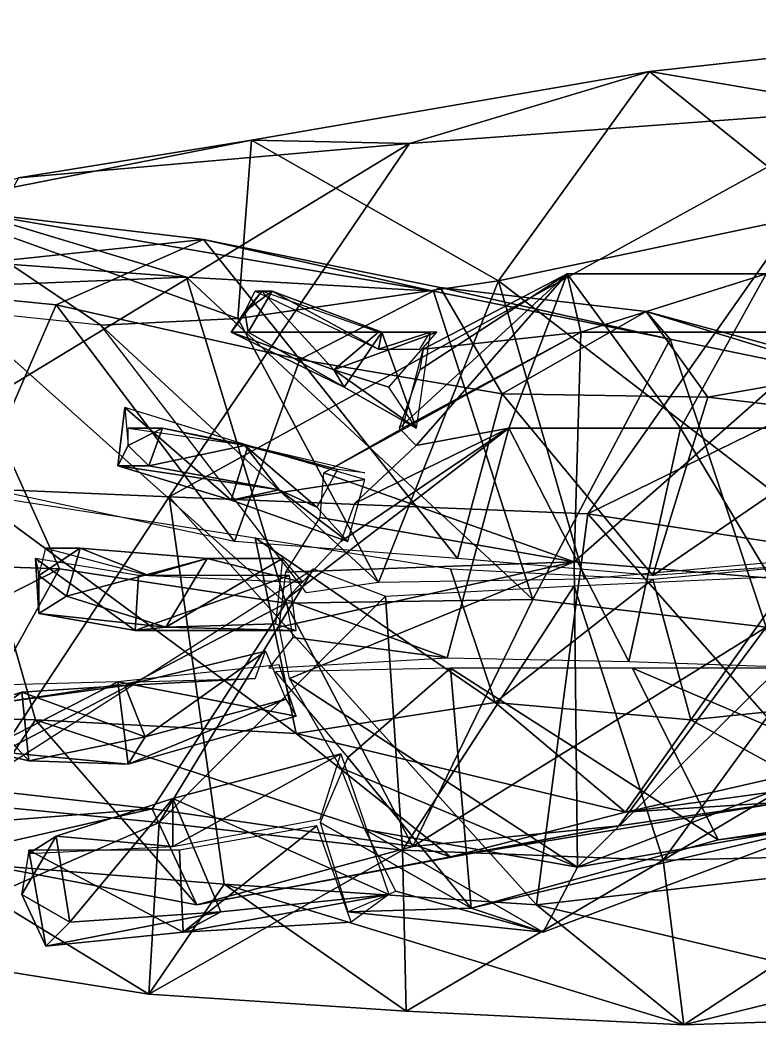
# Model space of a CAD drawing. Extents: x 4.9 to 9.1, y -6.1 to 13.5.
# Drawn here: x 6.5477 to 6.9071, y -5.1428 to -4.6545 of the extents above; entities that cross this region are included whole.
import ezdxf

# ---------------------------------------------------------------- set-up
doc = ezdxf.new("R2010")
doc.units = 0
doc.layers.get('0').update_dxf_attribs({"linetype": 'CONTINUOUS'})

msp = doc.modelspace()

# ---------------------------------------------------------------- linework, layer by layer
at = {"color": 0}
msp.add_point((6.55685, -4.91782, -3.55833), dxfattribs=at)
for points in [[(6.85352, -4.67949, -1.58167), (6.96185, -4.69782, -1.22333), (7.08019, -4.65449, -1.40333)], [(7.08019, -4.65449, -1.40333), (6.93852, -4.74782, -1.735), (6.85352, -4.67949, -1.58167)], [(6.66019, -4.71282, -1.73333), (6.73685, -4.71449, -1.41667), (6.85352, -4.67949, -1.58167)], [(6.85352, -4.67949, -1.58167), (6.78019, -4.78115, -1.85833), (6.66019, -4.71282, -1.73333)], [(6.96185, -4.69782, -1.22333), (6.85352, -4.67949, -1.58167), (6.73685, -4.71449, -1.41667)], [(6.78019, -4.78115, -1.85833), (6.85352, -4.67949, -1.58167), (6.93852, -4.74782, -1.735)], [(6.62019, -4.88615, -1.34667), (6.82352, -4.89449, -1.18), (6.96185, -4.69782, -1.22333)], [(6.96185, -4.69782, -1.22333), (6.73685, -4.71449, -1.41667), (6.62019, -4.88615, -1.34667)], [(7.15352, -4.73282, -1.09167), (6.96185, -4.69782, -1.22333), (6.82352, -4.89449, -1.18)], [(6.46519, -4.87949, -1.52333), (6.62019, -4.88615, -1.34667), (6.73685, -4.71449, -1.41667)], [(6.73685, -4.71449, -1.41667), (6.54685, -4.73115, -1.58667), (6.46519, -4.87949, -1.52333)], [(6.50019, -4.74449, -1.86333), (6.54685, -4.73115, -1.58667), (6.66019, -4.71282, -1.73333)], [(6.66019, -4.71282, -1.73333), (6.65352, -4.79949, -1.95167), (6.50019, -4.74449, -1.86333)], [(6.73685, -4.71449, -1.41667), (6.66019, -4.71282, -1.73333), (6.54685, -4.73115, -1.58667)], [(6.65352, -4.79949, -1.95167), (6.66019, -4.71282, -1.73333), (6.78019, -4.78115, -1.85833)], [(6.82352, -4.89449, -1.18), (7.00852, -4.92282, -1.09667), (7.15352, -4.73282, -1.09167)], [(6.50019, -4.74449, -1.86333), (6.58685, -4.80282, -1.98), (6.23685, -4.76615, -2.055)], [(6.58685, -4.80282, -1.98), (6.50019, -4.74449, -1.86333), (6.65352, -4.79949, -1.95167)], [(6.40185, -4.76282, -2.23667), (6.62852, -4.77949, -2.27333), (6.52352, -4.74782, -2.38)], [(6.63685, -4.76115, -2.51167), (6.44685, -4.78115, -2.44667), (6.52352, -4.74782, -2.38)], [(6.74852, -4.78615, -2.41167), (6.52352, -4.74782, -2.38), (6.62852, -4.77949, -2.27333)], [(6.52352, -4.74782, -2.38), (6.74852, -4.78615, -2.41167), (6.63685, -4.76115, -2.51167)], [(6.78019, -4.78115, -1.85833), (6.93852, -4.74782, -1.735), (6.95352, -4.91449, -1.79167)], [(6.44685, -4.78115, -2.44667), (6.63685, -4.76115, -2.51167), (6.56519, -4.79282, -2.56833)], [(6.68352, -4.81949, -2.7), (6.56519, -4.79282, -2.56833), (6.63685, -4.76115, -2.51167)], [(6.75185, -4.78449, -2.65333), (6.63685, -4.76115, -2.51167), (6.74852, -4.78615, -2.41167)], [(6.63685, -4.76115, -2.51167), (6.75185, -4.78449, -2.65333), (6.68352, -4.81949, -2.7)], [(6.62852, -4.77949, -2.27333), (6.40185, -4.76282, -2.23667), (6.50519, -4.78449, -2.14167)], [(6.50519, -4.78449, -2.14167), (6.67685, -4.93782, -2.20667), (6.62852, -4.77949, -2.27333)], [(6.79685, -4.93615, -2.34), (6.62852, -4.77949, -2.27333), (6.67685, -4.93782, -2.20667)], [(6.62852, -4.77949, -2.27333), (6.79685, -4.93615, -2.34), (6.74852, -4.78615, -2.41167)], [(6.81352, -4.77782, -3.44833), (6.74185, -4.82449, -3.43167), (6.73185, -4.85282, -3.43333)], [(6.81352, -4.77782, -3.44833), (6.73185, -4.85282, -3.43333), (6.74019, -4.86115, -3.46167)], [(6.74019, -4.86115, -3.46167), (6.78519, -4.85282, -3.40167), (6.81352, -4.77782, -3.44833)], [(6.81352, -4.77782, -3.44833), (6.74352, -4.81449, -3.47833), (6.74185, -4.82449, -3.43167)], [(6.74352, -4.81449, -3.47833), (6.81352, -4.77782, -3.44833), (6.82019, -4.80615, -3.49333)], [(6.86852, -4.85282, -3.31333), (6.81352, -4.77782, -3.44833), (6.78519, -4.85282, -3.40167)], [(6.81352, -4.77782, -3.44833), (6.86852, -4.85282, -3.31333), (6.91019, -4.77782, -3.38333)], [(6.91019, -4.77782, -3.38333), (6.82019, -4.80615, -3.49333), (6.81352, -4.77782, -3.44833)], [(6.82019, -4.80615, -3.49333), (6.91019, -4.77782, -3.38333), (6.94352, -4.80615, -3.43667)], [(7.00852, -4.85282, -3.18167), (6.91019, -4.77782, -3.38333), (6.86852, -4.85282, -3.31333)], [(6.42019, -4.91615, -1.97), (6.56685, -4.92115, -2.11167), (6.50519, -4.78449, -2.14167)], [(6.44685, -4.78115, -2.44667), (6.56519, -4.79282, -2.56833), (6.52685, -4.88115, -2.59167)], [(6.67685, -4.93782, -2.20667), (6.50519, -4.78449, -2.14167), (6.56685, -4.92115, -2.11167)], [(6.78019, -4.78115, -1.85833), (6.72185, -4.92782, -1.96333), (6.65352, -4.79949, -1.95167)], [(6.78185, -4.83615, -2.81), (6.68352, -4.81949, -2.7), (6.75185, -4.78449, -2.65333)], [(6.72185, -4.92782, -1.96333), (6.78019, -4.78115, -1.85833), (6.82185, -4.92615, -1.9)], [(6.74852, -4.78615, -2.41167), (6.86352, -4.80949, -2.56167), (6.75185, -4.78449, -2.65333)], [(6.85185, -4.79615, -2.765), (6.75185, -4.78449, -2.65333), (6.86352, -4.80949, -2.56167)], [(6.75185, -4.78449, -2.65333), (6.85185, -4.79615, -2.765), (6.78185, -4.83615, -2.81)], [(6.95352, -4.91449, -1.79167), (6.82185, -4.92615, -1.9), (6.78019, -4.78115, -1.85833)], [(6.65685, -4.79615, -3.49667), (6.65019, -4.80615, -3.48833), (6.66519, -4.78615, -3.485)], [(6.70019, -4.82449, -3.44), (6.66519, -4.78615, -3.485), (6.65019, -4.80615, -3.48833)], [(6.65685, -4.79615, -3.49667), (6.67019, -4.78615, -3.49667), (6.65852, -4.80615, -3.505)], [(6.65685, -4.79615, -3.49667), (6.66185, -4.78615, -3.48167), (6.67019, -4.78615, -3.49667)], [(6.72352, -4.80615, -3.48167), (6.65852, -4.80615, -3.505), (6.67019, -4.78615, -3.49667)], [(6.72185, -4.81449, -3.44333), (6.67019, -4.78615, -3.49667), (6.66185, -4.78615, -3.48167)], [(6.66519, -4.78615, -3.485), (6.70019, -4.82449, -3.44), (6.72185, -4.80615, -3.44667)], [(6.67019, -4.78615, -3.49667), (6.72185, -4.81449, -3.44333), (6.72352, -4.80615, -3.48167)], [(6.86352, -4.80949, -2.56167), (6.74852, -4.78615, -2.41167), (6.79685, -4.93615, -2.34)], [(6.65185, -4.90782, -2.71667), (6.52685, -4.88115, -2.59167), (6.56519, -4.79282, -2.56833)], [(6.56519, -4.79282, -2.56833), (6.68352, -4.81949, -2.7), (6.65185, -4.90782, -2.71667)], [(6.58685, -4.80282, -1.98), (6.65352, -4.79949, -1.95167), (6.72185, -4.92782, -1.96333)], [(6.65685, -4.79615, -3.49667), (6.65852, -4.80615, -3.505), (6.65019, -4.80615, -3.48833)], [(6.88185, -4.83782, -2.92333), (6.78185, -4.83615, -2.81), (6.85185, -4.79615, -2.765)], [(6.86352, -4.80949, -2.56167), (6.96019, -4.82949, -2.68833), (6.85185, -4.79615, -2.765)], [(6.95685, -4.82449, -2.89), (6.85185, -4.79615, -2.765), (6.96019, -4.82949, -2.68833)], [(6.85185, -4.79615, -2.765), (6.95685, -4.82449, -2.89), (6.88185, -4.83782, -2.92333)], [(6.72185, -4.92782, -1.96333), (6.68685, -4.93282, -1.97833), (6.58685, -4.80282, -1.98)], [(6.70519, -4.83282, -3.47167), (6.65019, -4.80615, -3.48833), (6.65852, -4.80615, -3.505)], [(6.65019, -4.80615, -3.48833), (6.70519, -4.83282, -3.47167), (6.70019, -4.82449, -3.44)], [(6.65852, -4.80615, -3.505), (6.72352, -4.80615, -3.48167), (6.70519, -4.83282, -3.47167)], [(6.69519, -4.87449, -3.48167), (6.82019, -4.80615, -3.49333), (6.81685, -4.91782, -3.50833)], [(6.82019, -4.80615, -3.49333), (6.69519, -4.87449, -3.48167), (6.73352, -4.85282, -3.46833)], [(6.75019, -4.80615, -3.435), (6.72185, -4.80615, -3.44667), (6.70019, -4.82449, -3.44)], [(6.70019, -4.82449, -3.44), (6.72685, -4.83282, -3.44), (6.75019, -4.80615, -3.435)], [(6.74019, -4.85282, -3.46167), (6.70519, -4.83282, -3.47167), (6.72352, -4.80615, -3.48167)], [(6.74685, -4.80615, -3.47), (6.72352, -4.80615, -3.48167), (6.72185, -4.81449, -3.44333)], [(6.72185, -4.81449, -3.44333), (6.74185, -4.81449, -3.43833), (6.74685, -4.80615, -3.47)], [(6.72352, -4.80615, -3.48167), (6.74685, -4.80615, -3.47), (6.74019, -4.85282, -3.46167)], [(6.82019, -4.80615, -3.49333), (6.73352, -4.85282, -3.46833), (6.74352, -4.81449, -3.47833)], [(6.79685, -4.93615, -2.34), (6.91019, -4.94949, -2.52667), (6.86352, -4.80949, -2.56167)], [(6.81685, -4.91782, -3.50833), (6.94352, -4.80615, -3.43667), (6.95685, -4.92949, -3.43)], [(6.94352, -4.80615, -3.43667), (6.81685, -4.91782, -3.50833), (6.82019, -4.80615, -3.49333)], [(6.96019, -4.82949, -2.68833), (6.86352, -4.80949, -2.56167), (6.91019, -4.94949, -2.52667)], [(6.76019, -4.91615, -2.82167), (6.65185, -4.90782, -2.71667), (6.68352, -4.81949, -2.7)], [(6.68352, -4.81949, -2.7), (6.78185, -4.83615, -2.81), (6.76019, -4.91615, -2.82167)], [(6.74019, -4.85282, -3.46167), (6.70019, -4.82449, -3.44), (6.70519, -4.83282, -3.47167)], [(6.70019, -4.82449, -3.44), (6.74019, -4.85282, -3.46167), (6.72685, -4.83282, -3.44)], [(6.96685, -4.84782, -3.035), (6.88185, -4.83782, -2.92333), (6.95685, -4.82449, -2.89)], [(6.85519, -4.92449, -2.93), (6.76019, -4.91615, -2.82167), (6.78185, -4.83615, -2.81)], [(6.78185, -4.83615, -2.81), (6.88185, -4.83782, -2.92333), (6.85519, -4.92449, -2.93)], [(6.96685, -4.84782, -3.035), (6.85519, -4.92449, -2.93), (6.88185, -4.83782, -2.92333)], [(6.60019, -4.86115, -3.48), (6.59519, -4.87115, -3.475), (6.59852, -4.84282, -3.47167)], [(6.65019, -4.88782, -3.44667), (6.59852, -4.84282, -3.47167), (6.59519, -4.87115, -3.475)], [(6.59852, -4.84282, -3.47167), (6.65019, -4.88782, -3.44667), (6.65852, -4.86115, -3.43667)], [(6.85519, -4.92449, -2.93), (6.96685, -4.84782, -3.035), (6.92519, -4.91949, -3.04667)], [(6.60019, -4.86115, -3.48), (6.61685, -4.85282, -3.48667), (6.61019, -4.87115, -3.49667)], [(6.60019, -4.86115, -3.48), (6.60019, -4.85282, -3.47167), (6.61685, -4.85282, -3.48667)], [(6.65852, -4.86115, -3.43333), (6.61685, -4.85282, -3.48667), (6.60019, -4.85282, -3.47167)], [(6.65685, -4.86115, -3.48333), (6.61019, -4.87115, -3.49667), (6.61685, -4.85282, -3.48667)], [(6.61685, -4.85282, -3.48667), (6.65852, -4.86115, -3.43333), (6.65685, -4.86115, -3.48333)], [(6.67685, -4.93615, -3.44833), (6.75519, -4.96449, -3.395), (6.78519, -4.85282, -3.40167)], [(6.78519, -4.85282, -3.40167), (6.70352, -4.90782, -3.45833), (6.67685, -4.93615, -3.44833)], [(6.78519, -4.85282, -3.40167), (6.71019, -4.88949, -3.43667), (6.70352, -4.90782, -3.45833)], [(6.78519, -4.85282, -3.40167), (6.74019, -4.86115, -3.46167), (6.71019, -4.88949, -3.43667)], [(6.84352, -4.96615, -3.27667), (6.78519, -4.85282, -3.40167), (6.75519, -4.96449, -3.395)], [(6.78519, -4.85282, -3.40167), (6.84352, -4.96615, -3.27667), (6.86852, -4.85282, -3.31333)], [(6.93852, -4.96949, -3.11833), (6.86852, -4.85282, -3.31333), (6.84352, -4.96615, -3.27667)], [(6.86852, -4.85282, -3.31333), (6.93852, -4.96949, -3.11833), (7.00852, -4.85282, -3.18167)], [(6.60019, -4.86115, -3.48), (6.61019, -4.87115, -3.49667), (6.59519, -4.87115, -3.475)], [(6.61019, -4.87115, -3.49667), (6.65685, -4.86115, -3.48333), (6.67352, -4.88282, -3.47833)], [(6.71519, -4.87782, -3.44833), (6.65852, -4.86115, -3.43667), (6.65019, -4.88782, -3.44667)], [(6.70185, -4.87282, -3.48167), (6.65685, -4.86115, -3.48333), (6.65852, -4.86115, -3.43333)], [(6.69185, -4.89115, -3.47833), (6.67352, -4.88282, -3.47833), (6.65685, -4.86115, -3.48333)], [(6.65685, -4.86115, -3.48333), (6.70185, -4.87282, -3.48167), (6.69185, -4.89115, -3.47833)], [(6.65852, -4.86115, -3.43333), (6.71519, -4.87449, -3.44667), (6.70185, -4.87282, -3.48167)], [(6.67352, -4.88282, -3.47833), (6.59519, -4.87115, -3.475), (6.61019, -4.87115, -3.49667)], [(6.59519, -4.87115, -3.475), (6.67352, -4.88282, -3.47833), (6.65019, -4.88782, -3.44667)], [(6.65019, -4.88782, -3.44667), (6.70685, -4.90782, -3.46), (6.71519, -4.87782, -3.44833)], [(6.81685, -4.91782, -3.50833), (6.69352, -4.89615, -3.475), (6.69519, -4.87449, -3.48167)], [(6.62019, -4.88615, -1.34667), (6.46519, -4.87949, -1.52333), (6.50352, -5.06282, -1.62167)], [(6.70685, -4.90782, -3.46), (6.65019, -4.88782, -3.44667), (6.67352, -4.88282, -3.47833)], [(6.67352, -4.88282, -3.47833), (6.69185, -4.89115, -3.47833), (6.70685, -4.90782, -3.46)], [(6.44185, -4.99115, -2.44), (6.52352, -4.88449, -2.59333), (6.55519, -4.99449, -2.55667)], [(6.50352, -5.06282, -1.62167), (6.64685, -5.07449, -1.47833), (6.62019, -4.88615, -1.34667)], [(6.68185, -5.00115, -2.69333), (6.55519, -4.99449, -2.55667), (6.52352, -4.88449, -2.59333)], [(6.52352, -4.88449, -2.59333), (6.66185, -4.90615, -2.71833), (6.68185, -5.00115, -2.69333)], [(6.62019, -4.88615, -1.34667), (6.79852, -5.08449, -1.33), (6.82352, -4.89449, -1.18)], [(6.79852, -5.08449, -1.33), (6.62019, -4.88615, -1.34667), (6.64685, -5.07449, -1.47833)], [(6.81685, -4.91782, -3.50833), (6.67685, -4.92282, -3.49333), (6.69352, -4.89615, -3.475)], [(6.97352, -5.06449, -1.2), (6.82352, -4.89449, -1.18), (6.79852, -5.08449, -1.33)], [(6.82352, -4.89449, -1.18), (6.97352, -5.06449, -1.2), (7.00852, -4.92282, -1.09667)], [(6.77852, -4.98615, -2.80333), (6.68185, -5.00115, -2.69333), (6.66185, -4.90615, -2.71833)], [(6.66185, -4.90615, -2.71833), (6.75685, -4.92115, -2.82333), (6.77852, -4.98615, -2.80333)], [(6.55685, -4.92449, -3.51333), (6.57685, -4.91115, -3.51667), (6.57019, -4.93449, -3.525)], [(6.55685, -4.92449, -3.51333), (6.56019, -4.91115, -3.5), (6.57685, -4.91115, -3.51667)], [(6.61019, -4.92449, -3.45833), (6.57685, -4.91115, -3.51667), (6.56019, -4.91115, -3.5)], [(6.63852, -4.91615, -3.49167), (6.57019, -4.93449, -3.525), (6.57685, -4.91115, -3.51667)], [(6.57685, -4.91115, -3.51667), (6.61019, -4.92449, -3.45833), (6.63852, -4.91615, -3.49167)], [(6.56685, -4.92115, -2.11167), (6.42019, -4.91615, -1.97), (6.38352, -5.01449, -2.04167)], [(6.55685, -4.92449, -3.51333), (6.55685, -4.94282, -3.50667), (6.55519, -4.91615, -3.495)], [(6.60352, -4.95115, -3.46333), (6.55519, -4.91615, -3.495), (6.55685, -4.94282, -3.50667)], [(6.55519, -4.91615, -3.495), (6.60352, -4.95115, -3.46333), (6.60519, -4.92449, -3.46)], [(6.57019, -4.93449, -3.525), (6.63852, -4.91615, -3.49167), (6.61852, -4.94949, -3.5)], [(6.68519, -4.92782, -3.44667), (6.63852, -4.91615, -3.49167), (6.61019, -4.92449, -3.45833)], [(6.67519, -4.91615, -3.48833), (6.61852, -4.94949, -3.5), (6.63852, -4.91615, -3.49167)], [(6.61852, -4.94949, -3.5), (6.67519, -4.91615, -3.48833), (6.67185, -4.94782, -3.49)], [(6.63852, -4.91615, -3.49167), (6.68519, -4.92782, -3.44667), (6.67519, -4.91615, -3.48833)], [(6.86019, -5.06282, -1.75667), (7.11185, -4.91282, -1.665), (6.99685, -5.05949, -1.65)], [(7.11185, -4.91282, -1.665), (6.86019, -5.06282, -1.75667), (6.96185, -4.92282, -1.78833)], [(6.38352, -5.01449, -2.04167), (6.50852, -5.02615, -2.16667), (6.56685, -4.92115, -2.11167)], [(6.67685, -4.93782, -2.20667), (6.56685, -4.92115, -2.11167), (6.50852, -5.02615, -2.16667)], [(6.61519, -5.04449, -1.94667), (6.51352, -5.03449, -2.01667), (6.69019, -4.92115, -1.98)], [(6.69019, -4.92115, -1.98), (6.72519, -4.93449, -1.965), (6.61519, -5.04449, -1.94667)], [(6.81685, -4.91782, -3.50833), (6.67852, -4.97449, -3.50167), (6.67352, -4.94949, -3.48833)], [(6.81685, -4.91782, -3.50833), (6.67352, -4.94949, -3.48833), (6.67685, -4.92282, -3.49333)], [(6.67852, -4.97449, -3.50167), (6.81685, -4.91782, -3.50833), (6.81852, -5.06615, -3.51833)], [(6.85519, -4.92615, -2.93167), (6.77852, -4.98615, -2.80333), (6.75685, -4.92115, -2.82333)], [(6.95685, -4.92949, -3.43), (6.81852, -5.06615, -3.51833), (6.81685, -4.91782, -3.50833)], [(6.92685, -4.91949, -3.05), (6.87352, -4.99449, -2.90833), (6.85519, -4.92615, -2.93167)], [(6.87352, -4.99449, -2.90833), (6.92685, -4.91949, -3.05), (6.95519, -4.98615, -3.04333)], [(6.55685, -4.92449, -3.51333), (6.57019, -4.93449, -3.525), (6.55685, -4.94282, -3.50667)], [(6.67852, -4.92449, -3.45), (6.60519, -4.92449, -3.46), (6.60352, -4.95115, -3.46333)], [(6.60352, -4.95115, -3.46333), (6.68185, -4.95115, -3.46167), (6.67852, -4.92449, -3.45)], [(6.77852, -4.98615, -2.80333), (6.85519, -4.92615, -2.93167), (6.87352, -4.99449, -2.90833)], [(6.81685, -4.92949, -1.89333), (6.96185, -4.92282, -1.78833), (6.86019, -5.06282, -1.75667)], [(6.72519, -4.93449, -1.965), (6.81685, -4.92949, -1.89333), (6.73352, -5.05782, -1.85667)], [(6.86019, -5.06282, -1.75667), (6.73352, -5.05782, -1.85667), (6.81685, -4.92949, -1.89333)], [(6.81852, -5.06615, -3.51833), (6.95685, -4.92949, -3.43), (6.95519, -5.01282, -3.42167)], [(6.61852, -4.94949, -3.5), (6.55685, -4.94282, -3.50667), (6.57019, -4.93449, -3.525)], [(6.73352, -5.05782, -1.85667), (6.61519, -5.04449, -1.94667), (6.72519, -4.93449, -1.965)], [(6.67685, -4.93782, -2.20667), (6.73852, -5.05615, -2.39167), (6.79685, -4.93615, -2.34)], [(6.75519, -4.96449, -3.395), (6.67685, -4.93615, -3.44833), (6.68019, -4.95449, -3.46333)], [(6.91019, -4.94949, -2.52667), (6.79685, -4.93615, -2.34), (6.73852, -5.05615, -2.39167)], [(6.50852, -5.02615, -2.16667), (6.61185, -5.03782, -2.26833), (6.67685, -4.93782, -2.20667)], [(6.73852, -5.05615, -2.39167), (6.67685, -4.93782, -2.20667), (6.61185, -5.03782, -2.26833)], [(6.55685, -4.94282, -3.50667), (6.61852, -4.94949, -3.5), (6.60352, -4.95115, -3.46333)], [(6.68185, -4.95115, -3.46167), (6.60352, -4.95115, -3.46333), (6.61852, -4.94949, -3.5)], [(6.61852, -4.94949, -3.5), (6.67185, -4.94782, -3.49), (6.68185, -4.95115, -3.46167)], [(6.73852, -5.05615, -2.39167), (6.83852, -5.04615, -2.565), (6.91019, -4.94949, -2.52667)], [(6.91852, -5.03449, -2.7), (6.91019, -4.94949, -2.52667), (6.83852, -5.04615, -2.565)], [(6.75519, -4.96449, -3.395), (6.68019, -4.95449, -3.46333), (6.66852, -4.96949, -3.455)], [(6.66685, -4.96115, -3.49167), (6.60852, -5.00282, -3.505), (6.59852, -4.97782, -3.50167)], [(6.59852, -4.97782, -3.50167), (6.66185, -4.97449, -3.45167), (6.66685, -4.96115, -3.49167)], [(6.60852, -5.00282, -3.505), (6.66685, -4.96115, -3.49167), (6.67685, -4.98449, -3.50167)], [(6.59519, -4.97615, -3.46833), (6.68185, -4.99282, -3.46167), (6.67352, -4.96782, -3.46)], [(6.75685, -4.96949, -3.39333), (6.67185, -4.97115, -3.445), (6.70685, -5.01282, -3.48)], [(6.70685, -5.01282, -3.48), (6.76685, -5.08615, -3.43333), (6.75685, -4.96949, -3.39333)], [(6.75685, -4.96949, -3.39333), (6.88685, -5.05282, -3.315), (6.84519, -4.96949, -3.28167)], [(6.88685, -5.05282, -3.315), (6.75685, -4.96949, -3.39333), (6.76685, -5.08615, -3.43333)], [(6.84519, -4.96949, -3.28167), (7.00519, -5.03782, -3.16833), (6.94352, -4.96949, -3.11667)], [(7.00519, -5.03782, -3.16833), (6.84519, -4.96949, -3.28167), (6.88685, -5.05282, -3.315)], [(6.66185, -4.97449, -3.45167), (6.59852, -4.97782, -3.50167), (6.60352, -4.97615, -3.46833)], [(6.81852, -5.06615, -3.51833), (6.70352, -5.01782, -3.50833), (6.67852, -4.97449, -3.50167)], [(6.52685, -4.98782, -3.49833), (6.60352, -4.97615, -3.46833), (6.59852, -4.97782, -3.50167)], [(6.59852, -4.97782, -3.50167), (6.54852, -4.98115, -3.52), (6.52685, -4.98782, -3.49833)], [(6.59519, -4.97615, -3.46833), (6.53019, -4.97782, -3.5), (6.53019, -5.00949, -3.505)], [(6.53019, -5.00949, -3.505), (6.60019, -5.01615, -3.47333), (6.59519, -4.97615, -3.46833)], [(6.54852, -4.98115, -3.52), (6.59852, -4.97782, -3.50167), (6.60852, -5.00282, -3.505)], [(6.68185, -4.99282, -3.46167), (6.59519, -4.97615, -3.46833), (6.60019, -5.01615, -3.47333)], [(6.53185, -4.99282, -3.51667), (6.52685, -4.98782, -3.49833), (6.54852, -4.98115, -3.52)], [(6.53185, -4.99282, -3.51667), (6.54852, -4.98115, -3.52), (6.55185, -5.01449, -3.52667)], [(6.60852, -5.00282, -3.505), (6.55185, -5.01449, -3.52667), (6.54852, -4.98115, -3.52)], [(6.67685, -4.98449, -3.50167), (6.60019, -5.01615, -3.47333), (6.60852, -5.00282, -3.505)], [(6.60019, -5.01615, -3.47333), (6.67685, -4.98449, -3.50167), (6.68185, -4.99282, -3.46167)], [(6.68185, -5.00115, -2.69333), (6.77852, -4.98615, -2.80333), (6.84185, -5.03949, -2.75333)], [(6.87352, -4.99449, -2.90833), (6.84185, -5.03949, -2.75333), (6.77852, -4.98615, -2.80333)], [(6.95519, -4.98615, -3.04333), (6.92185, -5.02115, -2.87), (6.87352, -4.99449, -2.90833)], [(6.55519, -4.99449, -2.55667), (6.51019, -5.06115, -2.375), (6.44185, -4.99115, -2.44)], [(6.51019, -5.06115, -2.375), (6.55519, -4.99449, -2.55667), (6.63352, -5.08449, -2.48)], [(6.53185, -4.99282, -3.51667), (6.55185, -5.01449, -3.52667), (6.53019, -5.00949, -3.505)], [(6.75685, -5.06115, -2.63), (6.63352, -5.08449, -2.48), (6.55519, -4.99449, -2.55667)], [(6.55519, -4.99449, -2.55667), (6.68185, -5.00115, -2.69333), (6.75685, -5.06115, -2.63)], [(6.84185, -5.03949, -2.75333), (6.87352, -4.99449, -2.90833), (6.92185, -5.02115, -2.87)], [(6.55185, -5.01449, -3.52667), (6.60852, -5.00282, -3.505), (6.60019, -5.01615, -3.47333)], [(6.84185, -5.03949, -2.75333), (6.75685, -5.06115, -2.63), (6.68185, -5.00115, -2.69333)], [(6.60019, -5.01615, -3.47333), (6.53019, -5.00949, -3.505), (6.55185, -5.01449, -3.52667)], [(6.70352, -5.01115, -3.48833), (6.62185, -5.03282, -3.55333), (6.62185, -5.05615, -3.5)], [(6.62185, -5.03282, -3.55333), (6.70352, -5.01115, -3.48833), (6.72685, -5.07949, -3.53833)], [(6.62185, -5.05615, -3.5), (6.69352, -5.04282, -3.45833), (6.70352, -5.01115, -3.48833)], [(6.76685, -5.08615, -3.43333), (6.70685, -5.01282, -3.48), (6.69352, -5.04449, -3.46333)], [(6.81852, -5.06615, -3.51833), (6.95519, -5.01282, -3.42167), (6.94352, -5.04449, -3.39)], [(6.81852, -5.06615, -3.51833), (6.71519, -5.04782, -3.53167), (6.70352, -5.01782, -3.50833)], [(6.98685, -5.01949, -2.82167), (6.91852, -5.03449, -2.7), (6.84185, -5.03949, -2.75333)], [(6.84185, -5.03949, -2.75333), (6.92185, -5.02115, -2.87), (6.98685, -5.01949, -2.82167)], [(6.61185, -5.03782, -2.26833), (6.50852, -5.02615, -2.16667), (6.40019, -5.05449, -2.24833)], [(6.51352, -5.03449, -2.01667), (6.61519, -5.04449, -1.94667), (6.47352, -5.10615, -1.86)], [(6.62185, -5.03282, -3.55333), (6.57185, -5.09282, -3.57167), (6.56519, -5.05115, -3.56333)], [(6.56519, -5.05115, -3.56333), (6.62185, -5.05615, -3.5), (6.62185, -5.03282, -3.55333)], [(6.57185, -5.09282, -3.57167), (6.62185, -5.03282, -3.55333), (6.64519, -5.08782, -3.58)], [(6.72685, -5.07949, -3.53833), (6.64519, -5.08782, -3.58), (6.62185, -5.03282, -3.55333)], [(6.91852, -5.03449, -2.7), (6.83852, -5.04615, -2.565), (6.75685, -5.06115, -2.63)], [(6.75685, -5.06115, -2.63), (6.84185, -5.03949, -2.75333), (6.91852, -5.03449, -2.7)], [(6.40019, -5.05449, -2.24833), (6.51019, -5.06115, -2.375), (6.61185, -5.03782, -2.26833)], [(6.63352, -5.08449, -2.48), (6.61185, -5.03782, -2.26833), (6.51019, -5.06115, -2.375)], [(6.61185, -5.03782, -2.26833), (6.63352, -5.08449, -2.48), (6.73852, -5.05615, -2.39167)], [(7.00519, -5.03782, -3.16833), (6.88685, -5.05282, -3.315), (6.94352, -5.04449, -3.39)], [(6.61019, -5.12782, -1.74), (6.47352, -5.10615, -1.86), (6.61519, -5.04449, -1.94667)], [(6.61519, -5.04449, -1.94667), (6.73352, -5.05782, -1.85667), (6.61019, -5.12782, -1.74)], [(6.69185, -5.04615, -3.46667), (6.62519, -5.05782, -3.49167), (6.62685, -5.09782, -3.50833)], [(6.62685, -5.09782, -3.50833), (6.70852, -5.09282, -3.48167), (6.69185, -5.04615, -3.46667)], [(6.83852, -5.04615, -2.565), (6.73852, -5.05615, -2.39167), (6.63352, -5.08449, -2.48)], [(6.63352, -5.08449, -2.48), (6.75685, -5.06115, -2.63), (6.83852, -5.04615, -2.565)], [(6.76685, -5.08615, -3.43333), (6.69352, -5.04449, -3.46333), (6.70685, -5.08782, -3.485)], [(6.71519, -5.04782, -3.53167), (6.81852, -5.06615, -3.51833), (6.80185, -5.09782, -3.48333)], [(6.80185, -5.09782, -3.48333), (6.73019, -5.07782, -3.53167), (6.71519, -5.04782, -3.53167)], [(6.76685, -5.08615, -3.43333), (6.94352, -5.04449, -3.39), (6.88685, -5.05282, -3.315)], [(6.94352, -5.04449, -3.39), (6.76685, -5.08615, -3.43333), (6.80185, -5.09782, -3.48333)], [(6.94352, -5.04449, -3.39), (6.80185, -5.09782, -3.48333), (6.81852, -5.06615, -3.51833)], [(6.54852, -5.07949, -3.555), (6.56519, -5.05115, -3.56333), (6.57185, -5.09282, -3.57167)], [(6.54852, -5.07949, -3.555), (6.55185, -5.05949, -3.53), (6.56519, -5.05115, -3.56333)], [(6.62185, -5.05615, -3.5), (6.56519, -5.05115, -3.56333), (6.55185, -5.05949, -3.53)], [(6.54852, -5.07949, -3.555), (6.56019, -5.10449, -3.54667), (6.55185, -5.05782, -3.53667)], [(6.62685, -5.09782, -3.50833), (6.55185, -5.05782, -3.53667), (6.56019, -5.10449, -3.54667)], [(6.55185, -5.05782, -3.53667), (6.62685, -5.09782, -3.50833), (6.62519, -5.05782, -3.49167)], [(6.73519, -5.13615, -1.63333), (6.61019, -5.12782, -1.74), (6.73352, -5.05782, -1.85667)], [(6.73352, -5.05782, -1.85667), (6.86019, -5.06282, -1.75667), (6.73519, -5.13615, -1.63333)], [(6.47352, -5.10615, -1.86), (6.61019, -5.12782, -1.74), (6.50352, -5.06282, -1.62167)], [(6.64685, -5.07449, -1.47833), (6.50352, -5.06282, -1.62167), (6.61019, -5.12782, -1.74)], [(6.87019, -5.14282, -1.52333), (6.73519, -5.13615, -1.63333), (6.86019, -5.06282, -1.75667)], [(6.86019, -5.06282, -1.75667), (6.99685, -5.05949, -1.65), (6.87019, -5.14282, -1.52333)], [(7.13852, -5.07615, -1.535), (6.87019, -5.14282, -1.52333), (6.99685, -5.05949, -1.65)], [(6.79852, -5.08449, -1.33), (7.02352, -5.13782, -1.39), (6.97352, -5.06449, -1.2)], [(6.61019, -5.12782, -1.74), (6.73519, -5.13615, -1.63333), (6.64685, -5.07449, -1.47833)], [(6.64685, -5.07449, -1.47833), (6.87019, -5.14282, -1.52333), (6.79852, -5.08449, -1.33)], [(6.87019, -5.14282, -1.52333), (6.64685, -5.07449, -1.47833), (6.73519, -5.13615, -1.63333)], [(6.80185, -5.09782, -3.48333), (6.70685, -5.08782, -3.485), (6.73019, -5.07782, -3.53167)], [(6.87019, -5.14282, -1.52333), (7.13852, -5.07615, -1.535), (7.02352, -5.13782, -1.39)], [(6.54852, -5.07949, -3.555), (6.57185, -5.09282, -3.57167), (6.56019, -5.10449, -3.54667)], [(6.72685, -5.07949, -3.53833), (6.62685, -5.09782, -3.50833), (6.64519, -5.08782, -3.58)], [(6.62685, -5.09782, -3.50833), (6.72685, -5.07949, -3.53833), (6.70852, -5.09282, -3.48167)], [(6.64519, -5.08782, -3.58), (6.56019, -5.10449, -3.54667), (6.57185, -5.09282, -3.57167)], [(6.56019, -5.10449, -3.54667), (6.64519, -5.08782, -3.58), (6.62685, -5.09782, -3.50833)], [(6.70685, -5.08782, -3.485), (6.80185, -5.09782, -3.48333), (6.76685, -5.08615, -3.43333)], [(7.02352, -5.13782, -1.39), (6.79852, -5.08449, -1.33), (6.87019, -5.14282, -1.52333)]]:
    msp.add_3dface(points, dxfattribs=at)

doc.saveas('drawing.dxf')
